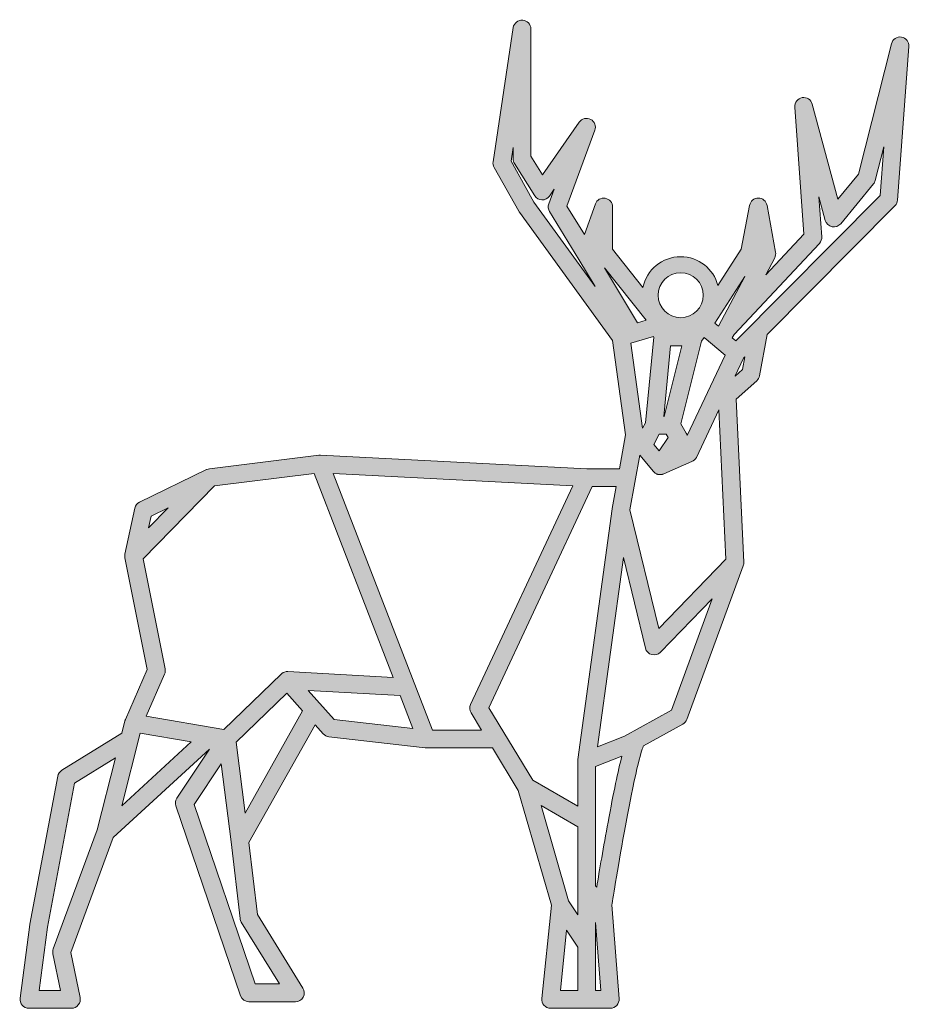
# Model space of a CAD drawing. Extents: x 5 to 4381, y -984 to -15.
# Drawn here: x 1525.6 to 1761.4, y -448.9 to -186.8 of the extents above; entities that cross this region are included whole.
import ezdxf

# ---------------------------------------------------------------- set-up
doc = ezdxf.new("R2010")
doc.units = 0
doc.header["$MEASUREMENT"] = 0
doc.layers.add('Layer 1', color=7, linetype='Continuous')

msp = doc.modelspace()

# ---------------------------------------------------------------- hatches: boundary and pattern name
at = {"layer": 'Layer 1', "true_color": 0xd0d1d3}
h = msp.add_hatch(color=254, dxfattribs=at)
h.dxf.hatch_style = 2
edge = h.paths.add_edge_path()
edge.add_spline(control_points=[(1527.98, -448.86), (1527.98, -448.86), (1539.25, -448.86), (1539.25, -448.86), (1539.96, -448.86), (1540.62, -448.54), (1541.07, -447.99), (1541.52, -447.45), (1541.7, -446.73), (1541.55, -446.03), (1541.55, -446.03), (1539.09, -434.12), (1539.09, -434.12), (1539.09, -434.12), (1550.36, -403.63), (1550.36, -403.63), (1550.36, -403.63), (1575.83, -380.17), (1575.83, -380.17), (1575.83, -380.17), (1567.21, -393.18), (1567.21, -393.18), (1566.81, -393.78), (1566.71, -394.55), (1566.94, -395.24), (1566.94, -395.24), (1584.08, -445.53), (1584.08, -445.53), (1584.4, -446.48), (1585.29, -447.12), (1586.3, -447.12), (1586.3, -447.12), (1598.65, -447.12), (1598.65, -447.12), (1599.5, -447.12), (1600.29, -446.66), (1600.7, -445.92), (1601.12, -445.17), (1601.1, -444.26), (1600.65, -443.53), (1600.65, -443.53), (1588.57, -424.04), (1588.57, -424.04), (1588.57, -424.04), (1586.33, -404.94), (1586.33, -404.94), (1586.33, -404.94), (1603.87, -373.72), (1603.87, -373.72), (1603.87, -373.72), (1606.01, -376.1), (1606.01, -376.1), (1606.39, -376.53), (1606.92, -376.8), (1607.49, -376.87), (1607.49, -376.87), (1633.07, -379.8), (1633.07, -379.8), (1633.12, -379.8), (1633.18, -379.81), (1633.23, -379.81), (1633.27, -379.81), (1633.3, -379.81), (1633.34, -379.81), (1633.34, -379.81), (1650.85, -379.81), (1650.85, -379.81), (1650.85, -379.81), (1657.73, -391.1), (1657.73, -391.1), (1657.73, -391.1), (1666.51, -421.57), (1666.51, -421.57), (1666.51, -421.57), (1663.95, -446.27), (1663.95, -446.27), (1663.88, -446.92), (1664.1, -447.59), (1664.54, -448.08), (1664.99, -448.58), (1665.63, -448.86), (1666.29, -448.86), (1666.29, -448.86), (1682.12, -448.86), (1682.12, -448.86), (1682.77, -448.86), (1683.4, -448.58), (1683.84, -448.11), (1684.29, -447.62), (1684.51, -446.98), (1684.46, -446.33), (1684.46, -446.33), (1682.53, -421.45), (1682.53, -421.45), (1682.79, -419.85), (1684.32, -410.25), (1686.12, -400.49), (1689.12, -384.19), (1690.51, -380.23), (1690.94, -379.3), (1690.94, -379.3), (1701.35, -373.56), (1701.35, -373.56), (1701.85, -373.28), (1702.23, -372.84), (1702.43, -372.31), (1702.43, -372.31), (1717.38, -331.55), (1717.38, -331.55), (1717.5, -331.24), (1717.54, -330.93), (1717.53, -330.62), (1717.53, -330.62), (1715.5, -287.36), (1715.5, -287.36), (1715.5, -287.36), (1720.94, -282.49), (1720.94, -282.49), (1721.32, -282.15), (1721.59, -281.68), (1721.68, -281.16), (1721.68, -281.16), (1723.69, -270.22), (1723.69, -270.22), (1723.69, -270.22), (1757.61, -236.08), (1757.61, -236.08), (1758, -235.68), (1758.24, -235.15), (1758.28, -234.59), (1758.28, -234.59), (1761.28, -193.89), (1761.28, -193.89), (1761.38, -192.66), (1760.53, -191.59), (1759.31, -191.39), (1758.1, -191.2), (1756.96, -191.95), (1756.66, -193.14), (1756.66, -193.14), (1747.93, -227.74), (1747.93, -227.74), (1747.93, -227.74), (1742.48, -234.36), (1742.48, -234.36), (1742.48, -234.36), (1735.66, -209.16), (1735.66, -209.16), (1735.34, -207.98), (1734.2, -207.25), (1732.99, -207.45), (1731.8, -207.66), (1730.96, -208.72), (1731.04, -209.93), (1731.04, -209.93), (1733.42, -243.62), (1733.42, -243.62), (1733.42, -243.62), (1723.33, -254.39), (1723.33, -254.39), (1723.33, -254.39), (1725.71, -249.89), (1725.71, -249.89), (1725.96, -249.43), (1726.04, -248.89), (1725.95, -248.37), (1725.95, -248.37), (1723.67, -236.01), (1723.67, -236.01), (1723.46, -234.89), (1722.49, -234.08), (1721.36, -234.08), (1720.23, -234.08), (1719.25, -234.89), (1719.05, -236), (1719.05, -236), (1716.86, -247.58), (1716.86, -247.58), (1716.86, -247.58), (1710.65, -257.22), (1710.65, -257.22), (1709.49, -252.85), (1705.51, -249.61), (1700.78, -249.61), (1695.86, -249.61), (1691.75, -253.11), (1690.79, -257.75), (1690.79, -257.75), (1682.73, -247.65), (1682.73, -247.65), (1682.73, -247.65), (1682.73, -236.43), (1682.73, -236.43), (1682.73, -235.29), (1681.91, -234.32), (1680.79, -234.12), (1679.66, -233.92), (1678.56, -234.56), (1678.17, -235.64), (1678.17, -235.64), (1675.27, -243.72), (1675.27, -243.72), (1675.27, -243.72), (1670.63, -236.18), (1670.63, -236.18), (1670.63, -236.18), (1678.04, -216.11), (1678.04, -216.11), (1678.44, -215), (1677.96, -213.76), (1676.92, -213.21), (1675.87, -212.67), (1674.57, -212.99), (1673.9, -213.95), (1673.9, -213.95), (1664.17, -227.94), (1664.17, -227.94), (1664.17, -227.94), (1661.07, -222.97), (1661.07, -222.97), (1661.07, -222.97), (1661.07, -189.24), (1661.07, -189.24), (1661.07, -188.02), (1660.11, -186.99), (1658.89, -186.9), (1657.68, -186.8), (1656.58, -187.67), (1656.39, -188.89), (1656.39, -188.89), (1651.04, -224.42), (1651.04, -224.42), (1650.97, -224.94), (1651.07, -225.48), (1651.32, -225.93), (1651.32, -225.93), (1657.85, -237.58), (1657.85, -237.58), (1657.89, -237.65), (1657.96, -237.77), (1658.01, -237.83), (1658.01, -237.83), (1682.69, -271.81), (1682.69, -271.81), (1682.69, -271.81), (1686.13, -296.87), (1686.13, -296.87), (1686.13, -296.87), (1684.52, -305.81), (1684.52, -305.81), (1684.52, -305.81), (1675.89, -305.81), (1675.89, -305.81), (1675.89, -305.81), (1605.28, -302.22), (1605.28, -302.22), (1605.23, -302.22), (1605.17, -302.22), (1605.1, -302.22), (1605.03, -302.22), (1604.95, -302.22), (1604.87, -302.23), (1604.87, -302.23), (1575.82, -305.83), (1575.82, -305.83), (1575.58, -305.86), (1575.35, -305.92), (1575.13, -306.02), (1575.11, -306.03), (1575.09, -306.04), (1575.08, -306.05), (1575.08, -306.05), (1557.3, -314.68), (1557.3, -314.68), (1556.65, -315), (1556.18, -315.59), (1556.03, -316.3), (1556.03, -316.3), (1553.43, -328.47), (1553.43, -328.47), (1553.41, -328.54), (1553.4, -328.61), (1553.4, -328.68), (1553.36, -328.93), (1553.37, -329.17), (1553.42, -329.41), (1553.42, -329.41), (1559.35, -359.09), (1559.35, -359.09), (1559.35, -359.09), (1553.57, -372.29), (1553.57, -372.29), (1553.55, -372.33), (1553.53, -372.39), (1553.51, -372.45), (1553.49, -372.52), (1553.47, -372.58), (1553.45, -372.65), (1553.45, -372.65), (1552.61, -375.96), (1552.61, -375.96), (1552.61, -375.96), (1536.72, -385.76), (1536.72, -385.76), (1536.16, -386.1), (1535.76, -386.67), (1535.64, -387.32), (1535.64, -387.32), (1528.27, -426.56), (1528.27, -426.56), (1528.26, -426.59), (1528.26, -426.63), (1528.25, -426.66), (1528.25, -426.66), (1525.65, -446.2), (1525.65, -446.2), (1525.56, -446.88), (1525.76, -447.55), (1526.21, -448.06), (1526.65, -448.57), (1527.3, -448.86), (1527.98, -448.86)], knot_values=[0, 0, 0, 0, 1, 1, 1, 2, 2, 2, 3, 3, 3, 4, 4, 4, 5, 5, 5, 6, 6, 6, 7, 7, 7, 8, 8, 8, 9, 9, 9, 10, 10, 10, 11, 11, 11, 12, 12, 12, 13, 13, 13, 14, 14, 14, 15, 15, 15, 16, 16, 16, 17, 17, 17, 18, 18, 18, 19, 19, 19, 20, 20, 20, 21, 21, 21, 22, 22, 22, 23, 23, 23, 24, 24, 24, 25, 25, 25, 26, 26, 26, 27, 27, 27, 28, 28, 28, 29, 29, 29, 30, 30, 30, 31, 31, 31, 32, 32, 32, 33, 33, 33, 34, 34, 34, 35, 35, 35, 36, 36, 36, 37, 37, 37, 38, 38, 38, 39, 39, 39, 40, 40, 40, 41, 41, 41, 42, 42, 42, 43, 43, 43, 44, 44, 44, 45, 45, 45, 46, 46, 46, 47, 47, 47, 48, 48, 48, 49, 49, 49, 50, 50, 50, 51, 51, 51, 52, 52, 52, 53, 53, 53, 54, 54, 54, 55, 55, 55, 56, 56, 56, 57, 57, 57, 58, 58, 58, 59, 59, 59, 60, 60, 60, 61, 61, 61, 62, 62, 62, 63, 63, 63, 64, 64, 64, 65, 65, 65, 66, 66, 66, 67, 67, 67, 68, 68, 68, 69, 69, 69, 70, 70, 70, 71, 71, 71, 72, 72, 72, 73, 73, 73, 74, 74, 74, 75, 75, 75, 76, 76, 76, 77, 77, 77, 78, 78, 78, 79, 79, 79, 80, 80, 80, 81, 81, 81, 82, 82, 82, 83, 83, 83, 84, 84, 84, 85, 85, 85, 86, 86, 86, 87, 87, 87, 88, 88, 88, 89, 89, 89, 90, 90, 90, 91, 91, 91, 92, 92, 92, 93, 93, 93, 94, 94, 94, 95, 95, 95, 96, 96, 96, 97, 97, 97, 98, 98, 98, 99, 99, 99, 100, 100, 100, 101, 101, 101, 102, 102, 102, 103, 103, 103, 104, 104, 104, 105, 105, 105, 106, 106, 106, 107, 107, 107, 107], degree=3, periodic=1)
edge = h.paths.add_edge_path()
edge.add_spline(control_points=[(1661.88, -235.17), (1661.88, -235.17), (1655.81, -224.33), (1655.81, -224.33), (1655.81, -224.33), (1656.36, -220.66), (1656.36, -220.66), (1656.36, -220.66), (1656.36, -223.65), (1656.36, -223.65), (1656.36, -224.09), (1656.49, -224.51), (1656.72, -224.89), (1656.72, -224.89), (1662.07, -233.45), (1662.07, -233.45), (1662.49, -234.13), (1663.21, -234.54), (1664.01, -234.56), (1664.78, -234.58), (1665.54, -234.2), (1665.99, -233.55), (1665.99, -233.55), (1667.25, -231.74), (1667.25, -231.74), (1667.25, -231.74), (1665.82, -235.62), (1665.82, -235.62), (1665.57, -236.3), (1665.64, -237.05), (1666.02, -237.67), (1666.02, -237.67), (1673.82, -250.34), (1673.82, -250.34), (1673.82, -250.34), (1678.14, -257.55), (1678.14, -257.55), (1678.14, -257.55), (1661.88, -235.17), (1661.88, -235.17)], knot_values=[0, 0, 0, 0, 1, 1, 1, 2, 2, 2, 3, 3, 3, 4, 4, 4, 5, 5, 5, 6, 6, 6, 7, 7, 7, 8, 8, 8, 9, 9, 9, 10, 10, 10, 11, 11, 11, 12, 12, 12, 13, 13, 13, 13], degree=3, periodic=1)
edge = h.paths.add_edge_path()
edge.add_spline(control_points=[(1594.43, -442.42), (1594.43, -442.42), (1587.98, -442.42), (1587.98, -442.42), (1587.98, -442.42), (1571.76, -394.81), (1571.76, -394.81), (1571.76, -394.81), (1578.92, -384.02), (1578.92, -384.02), (1578.92, -384.02), (1581.58, -404.75), (1581.58, -404.75), (1581.58, -404.75), (1583.97, -425.1), (1583.97, -425.1), (1584, -425.43), (1584.12, -425.77), (1584.3, -426.06), (1584.3, -426.06), (1594.43, -442.42), (1594.43, -442.42)], knot_values=[0, 0, 0, 0, 1, 1, 1, 2, 2, 2, 3, 3, 3, 4, 4, 4, 5, 5, 5, 6, 6, 6, 7, 7, 7, 7], degree=3, periodic=1)
h.paths.add_polyline_path([(1585.34, -397.11), (1582.93, -378.33), (1596.36, -365.34), (1600.56, -370.03)])
h.paths.add_polyline_path([(1608.91, -372.3), (1602.03, -364.62), (1626.38, -365.99), (1629.74, -374.69)])
h.paths.add_polyline_path([(1673.48, -444.16), (1668.9, -444.16), (1670.55, -428.2), (1673.48, -432.68)])
h.paths.add_polyline_path([(1673.48, -424.08), (1671.05, -420.37), (1663.78, -395.12), (1673.48, -400.76)])
h.paths.add_polyline_path([(1678.18, -444.16), (1678.18, -426.17), (1679.58, -444.16)])
edge = h.paths.add_edge_path()
edge.add_spline(control_points=[(1681.52, -399.51), (1680.32, -406.04), (1679.23, -412.5), (1678.53, -416.73), (1678.53, -416.73), (1678.18, -416.41), (1678.18, -416.41), (1678.18, -416.41), (1678.18, -384.81), (1678.18, -384.81), (1678.18, -384.81), (1685.17, -382.06), (1685.17, -382.06), (1684.17, -385.9), (1682.97, -391.67), (1681.52, -399.51)], knot_values=[0, 0, 0, 0, 1, 1, 1, 2, 2, 2, 3, 3, 3, 4, 4, 4, 5, 5, 5, 5], degree=3, periodic=1)
h.paths.add_polyline_path([(1696.43, -291.97), (1696.31, -291.97), (1698.12, -273.26), (1701.11, -273.26)])
h.paths.add_polyline_path([(1697.45, -297.52), (1695.1, -301.11), (1693.66, -299.39), (1695.12, -296.67), (1696.94, -296.67)])
edge = h.paths.add_edge_path()
edge.add_spline(control_points=[(1706.28, -271.97), (1706.28, -271.97), (1707.04, -271.01), (1707.04, -271.01), (1707.04, -271.01), (1712.61, -275.75), (1712.61, -275.75), (1712.61, -275.75), (1702.5, -297), (1702.5, -297), (1702.44, -296.78), (1702.36, -296.56), (1702.23, -296.36), (1702.23, -296.36), (1700.78, -293.94), (1700.78, -293.94), (1700.78, -293.94), (1706.28, -271.97), (1706.28, -271.97)], knot_values=[0, 0, 0, 0, 1, 1, 1, 2, 2, 2, 3, 3, 3, 4, 4, 4, 5, 5, 5, 6, 6, 6, 6], degree=3, periodic=1)
h.paths.add_polyline_path([(1693.61, -270.73), (1693.63, -270.91), (1691.42, -293.62), (1690.63, -295.09), (1687.54, -272.57)])
edge = h.paths.add_edge_path()
edge.add_spline(control_points=[(1689.94, -302.27), (1689.94, -302.27), (1693.54, -306.56), (1693.54, -306.56), (1693.66, -306.7), (1693.78, -306.81), (1693.91, -306.91), (1693.98, -306.97), (1694.08, -307.04), (1694.16, -307.08), (1694.18, -307.1), (1694.27, -307.15), (1694.37, -307.19), (1694.44, -307.22), (1694.54, -307.26), (1694.61, -307.28), (1694.65, -307.3), (1694.75, -307.33), (1694.85, -307.35), (1694.92, -307.36), (1695.02, -307.38), (1695.11, -307.39), (1695.21, -307.4), (1695.35, -307.4), (1695.46, -307.4), (1695.53, -307.39), (1695.61, -307.39), (1695.68, -307.37), (1695.77, -307.36), (1695.85, -307.34), (1695.94, -307.32), (1695.97, -307.31), (1696.01, -307.3), (1696.05, -307.29), (1696.13, -307.26), (1696.22, -307.23), (1696.3, -307.2), (1696.3, -307.2), (1703.76, -303.95), (1703.76, -303.95), (1704.28, -303.73), (1704.7, -303.32), (1704.94, -302.81), (1704.94, -302.81), (1710.93, -290.23), (1710.93, -290.23), (1710.93, -290.23), (1712.78, -329.83), (1712.78, -329.83), (1712.78, -329.83), (1694.99, -348.16), (1694.99, -348.16), (1694.99, -348.16), (1687.34, -316.72), (1687.34, -316.72), (1687.34, -316.72), (1689.94, -302.27), (1689.94, -302.27)], knot_values=[0, 0, 0, 0, 1, 1, 1, 2, 2, 2, 3, 3, 3, 4, 4, 4, 5, 5, 5, 6, 6, 6, 7, 7, 7, 8, 8, 8, 9, 9, 9, 10, 10, 10, 11, 11, 11, 12, 12, 12, 13, 13, 13, 14, 14, 14, 15, 15, 15, 16, 16, 16, 17, 17, 17, 18, 18, 18, 19, 19, 19, 19], degree=3, periodic=1)
h.paths.add_polyline_path([(1717.2, -279.53), (1715.21, -281.3), (1715.21, -281.22), (1717.45, -276.5), (1717.83, -276.13)])
edge = h.paths.add_edge_path()
edge.add_spline(control_points=[(1737.55, -246.08), (1737.99, -245.61), (1738.22, -244.96), (1738.18, -244.31), (1738.18, -244.31), (1738.18, -244.31), (1738.18, -244.31), (1738.18, -244.31), (1737.43, -233.72), (1737.43, -233.72), (1737.43, -233.72), (1739.13, -239.98), (1739.13, -239.98), (1739.36, -240.83), (1740.04, -241.48), (1740.9, -241.66), (1741.77, -241.84), (1742.65, -241.54), (1743.21, -240.86), (1743.21, -240.86), (1751.89, -230.33), (1751.89, -230.33), (1752.11, -230.06), (1752.27, -229.74), (1752.36, -229.4), (1752.36, -229.4), (1754.61, -220.48), (1754.61, -220.48), (1754.61, -220.48), (1753.66, -233.38), (1753.66, -233.38), (1753.66, -233.38), (1715.37, -271.93), (1715.37, -271.93), (1715.37, -271.93), (1714.46, -271.15), (1714.46, -271.15), (1714.46, -271.15), (1714.94, -270.23), (1714.94, -270.23), (1714.94, -270.23), (1737.55, -246.08), (1737.55, -246.08)], knot_values=[0, 0, 0, 0, 1, 1, 1, 2, 2, 2, 3, 3, 3, 4, 4, 4, 5, 5, 5, 6, 6, 6, 7, 7, 7, 8, 8, 8, 9, 9, 9, 10, 10, 10, 11, 11, 11, 12, 12, 12, 13, 13, 13, 14, 14, 14, 14], degree=3, periodic=1)
h.paths.add_polyline_path([(1717.77, -254.85), (1710.79, -268.03), (1709.81, -267.2)])
edge = h.paths.add_edge_path()
edge.add_spline(control_points=[(1700.78, -253.86), (1704.07, -253.86), (1706.75, -256.53), (1706.75, -259.82), (1706.75, -263.11), (1704.07, -265.79), (1700.78, -265.79), (1697.49, -265.79), (1694.82, -263.11), (1694.82, -259.82), (1694.82, -256.53), (1697.49, -253.86), (1700.78, -253.86)], knot_values=[0, 0, 0, 0, 1, 1, 1, 2, 2, 2, 3, 3, 3, 4, 4, 4, 4], degree=3, periodic=1)
h.paths.add_polyline_path([(1680.62, -252.54), (1691.67, -266.41), (1689.35, -267.11)])
edge = h.paths.add_edge_path()
edge.add_spline(control_points=[(1685.58, -329.39), (1685.58, -329.39), (1691.43, -353.41), (1691.43, -353.41), (1691.64, -354.24), (1692.27, -354.9), (1693.1, -355.12), (1693.95, -355.35), (1694.82, -355.09), (1695.4, -354.49), (1695.4, -354.49), (1709.16, -340.32), (1709.16, -340.32), (1709.16, -340.32), (1698.31, -369.86), (1698.31, -369.86), (1698.31, -369.86), (1685.86, -376.74), (1685.86, -376.74), (1685.86, -376.74), (1678.7, -379.55), (1678.7, -379.55), (1678.7, -379.55), (1685.58, -329.39), (1685.58, -329.39)], knot_values=[0, 0, 0, 0, 1, 1, 1, 2, 2, 2, 3, 3, 3, 4, 4, 4, 5, 5, 5, 6, 6, 6, 7, 7, 7, 8, 8, 8, 8], degree=3, periodic=1)
edge = h.paths.add_edge_path()
edge.add_spline(control_points=[(1677.33, -310.51), (1677.33, -310.51), (1683.68, -310.51), (1683.68, -310.51), (1683.68, -310.51), (1682.62, -316.38), (1682.62, -316.38), (1682.62, -316.39), (1682.62, -316.4), (1682.62, -316.41), (1682.61, -316.43), (1682.61, -316.45), (1682.61, -316.48), (1682.61, -316.48), (1673.5, -382.88), (1673.5, -382.88), (1673.49, -382.93), (1673.49, -382.97), (1673.49, -383.02), (1673.48, -383.08), (1673.48, -383.14), (1673.48, -383.2), (1673.48, -383.2), (1673.48, -395.32), (1673.48, -395.32), (1673.48, -395.32), (1661.6, -388.41), (1661.6, -388.41), (1661.6, -388.41), (1649.88, -369.18), (1649.88, -369.18), (1649.88, -369.18), (1677.33, -310.51), (1677.33, -310.51)], knot_values=[0, 0, 0, 0, 1, 1, 1, 2, 2, 2, 3, 3, 3, 4, 4, 4, 5, 5, 5, 6, 6, 6, 7, 7, 7, 8, 8, 8, 9, 9, 9, 10, 10, 10, 11, 11, 11, 11], degree=3, periodic=1)
edge = h.paths.add_edge_path()
edge.add_spline(control_points=[(1672.22, -310.33), (1672.22, -310.33), (1645.08, -368.33), (1645.08, -368.33), (1644.75, -369.05), (1644.79, -369.88), (1645.21, -370.55), (1645.21, -370.55), (1647.98, -375.11), (1647.98, -375.11), (1647.98, -375.11), (1634.95, -375.11), (1634.95, -375.11), (1634.95, -375.11), (1608.66, -307.1), (1608.66, -307.1), (1608.66, -307.1), (1672.22, -310.33), (1672.22, -310.33)], knot_values=[0, 0, 0, 0, 1, 1, 1, 2, 2, 2, 3, 3, 3, 4, 4, 4, 5, 5, 5, 6, 6, 6, 6], degree=3, periodic=1)
h.paths.add_polyline_path([(1560.39, -318.41), (1564.94, -316.2), (1559.72, -321.53)])
edge = h.paths.add_edge_path()
edge.add_spline(control_points=[(1563.95, -360.3), (1564.14, -359.86), (1564.2, -359.37), (1564.1, -358.89), (1564.1, -358.89), (1558.27, -329.72), (1558.27, -329.72), (1558.27, -329.72), (1577.21, -310.39), (1577.21, -310.39), (1577.21, -310.39), (1603.63, -307.12), (1603.63, -307.12), (1603.63, -307.12), (1624.52, -361.18), (1624.52, -361.18), (1624.52, -361.18), (1596.62, -359.61), (1596.62, -359.61), (1596.05, -359.58), (1595.49, -359.76), (1595.04, -360.11), (1594.97, -360.16), (1594.91, -360.21), (1594.85, -360.27), (1594.85, -360.27), (1579.67, -374.95), (1579.67, -374.95), (1579.67, -374.95), (1559.08, -371.42), (1559.08, -371.42), (1559.08, -371.42), (1563.95, -360.3), (1563.95, -360.3)], knot_values=[0, 0, 0, 0, 1, 1, 1, 2, 2, 2, 3, 3, 3, 4, 4, 4, 5, 5, 5, 6, 6, 6, 7, 7, 7, 8, 8, 8, 9, 9, 9, 10, 10, 10, 11, 11, 11, 11], degree=3, periodic=1)
h.paths.add_polyline_path([(1557.47, -375.92), (1571, -378.23), (1552.58, -395.19)])
edge = h.paths.add_edge_path()
edge.add_spline(control_points=[(1532.9, -427.36), (1532.9, -427.36), (1540.07, -389.21), (1540.07, -389.21), (1540.07, -389.21), (1550.95, -382.51), (1550.95, -382.51), (1550.95, -382.51), (1546.11, -401.58), (1546.11, -401.58), (1546.11, -401.58), (1534.44, -433.12), (1534.44, -433.12), (1534.29, -433.52), (1534.26, -433.97), (1534.35, -434.41), (1534.35, -434.41), (1536.36, -444.16), (1536.36, -444.16), (1536.36, -444.16), (1530.66, -444.16), (1530.66, -444.16), (1530.66, -444.16), (1532.9, -427.36), (1532.9, -427.36)], knot_values=[0, 0, 0, 0, 1, 1, 1, 2, 2, 2, 3, 3, 3, 4, 4, 4, 5, 5, 5, 6, 6, 6, 7, 7, 7, 8, 8, 8, 8], degree=3, periodic=1)

# ---------------------------------------------------------------- linework, layer by layer
at = {"layer": 'Layer 1', "lineweight": 0}
for points in [[(1680.62, -252.54), (1691.67, -266.41), (1689.35, -267.11), (1680.62, -252.54)], [(1717.77, -254.85), (1710.79, -268.03), (1709.81, -267.2), (1717.77, -254.85)], [(1693.61, -270.73), (1693.63, -270.91), (1691.42, -293.62), (1690.63, -295.09), (1687.54, -272.57), (1693.61, -270.73)], [(1696.43, -291.97), (1696.31, -291.97), (1698.12, -273.26), (1701.11, -273.26), (1696.43, -291.97)], [(1717.2, -279.53), (1715.21, -281.3), (1715.21, -281.22), (1717.45, -276.5), (1717.83, -276.13), (1717.2, -279.53)], [(1697.45, -297.52), (1695.1, -301.11), (1693.66, -299.39), (1695.12, -296.67), (1696.94, -296.67), (1697.45, -297.52)], [(1560.39, -318.41), (1564.94, -316.2), (1559.72, -321.53), (1560.39, -318.41)], [(1585.34, -397.11), (1582.93, -378.33), (1596.36, -365.34), (1600.56, -370.03), (1585.34, -397.11)], [(1608.91, -372.3), (1602.03, -364.62), (1626.38, -365.99), (1629.74, -374.69), (1608.91, -372.3)], [(1557.47, -375.92), (1571, -378.23), (1552.58, -395.19), (1557.47, -375.92)], [(1673.48, -424.08), (1671.05, -420.37), (1663.78, -395.12), (1673.48, -400.76), (1673.48, -424.08)], [(1678.18, -444.16), (1678.18, -426.17), (1679.58, -444.16), (1678.18, -444.16)], [(1673.48, -444.16), (1668.9, -444.16), (1670.55, -428.2), (1673.48, -432.68), (1673.48, -444.16)]]:
    msp.add_lwpolyline(points, dxfattribs=at)
for points, knots in [([(1527.98, -448.86), (1527.98, -448.86), (1539.25, -448.86), (1539.25, -448.86), (1539.96, -448.86), (1540.62, -448.54), (1541.07, -447.99), (1541.52, -447.45), (1541.7, -446.73), (1541.55, -446.03), (1541.55, -446.03), (1539.09, -434.12), (1539.09, -434.12), (1539.09, -434.12), (1550.36, -403.63), (1550.36, -403.63), (1550.36, -403.63), (1575.83, -380.17), (1575.83, -380.17), (1575.83, -380.17), (1567.21, -393.18), (1567.21, -393.18), (1566.81, -393.78), (1566.71, -394.55), (1566.94, -395.24), (1566.94, -395.24), (1584.08, -445.53), (1584.08, -445.53), (1584.4, -446.48), (1585.29, -447.12), (1586.3, -447.12), (1586.3, -447.12), (1598.65, -447.12), (1598.65, -447.12), (1599.5, -447.12), (1600.29, -446.66), (1600.7, -445.92), (1601.12, -445.17), (1601.1, -444.26), (1600.65, -443.53), (1600.65, -443.53), (1588.57, -424.04), (1588.57, -424.04), (1588.57, -424.04), (1586.33, -404.94), (1586.33, -404.94), (1586.33, -404.94), (1603.87, -373.72), (1603.87, -373.72), (1603.87, -373.72), (1606.01, -376.1), (1606.01, -376.1), (1606.39, -376.53), (1606.92, -376.8), (1607.49, -376.87), (1607.49, -376.87), (1633.07, -379.8), (1633.07, -379.8), (1633.12, -379.8), (1633.18, -379.81), (1633.23, -379.81), (1633.27, -379.81), (1633.3, -379.81), (1633.34, -379.81), (1633.34, -379.81), (1650.85, -379.81), (1650.85, -379.81), (1650.85, -379.81), (1657.73, -391.1), (1657.73, -391.1), (1657.73, -391.1), (1666.51, -421.57), (1666.51, -421.57), (1666.51, -421.57), (1663.95, -446.27), (1663.95, -446.27), (1663.88, -446.92), (1664.1, -447.59), (1664.54, -448.08), (1664.99, -448.58), (1665.63, -448.86), (1666.29, -448.86), (1666.29, -448.86), (1682.12, -448.86), (1682.12, -448.86), (1682.77, -448.86), (1683.4, -448.58), (1683.84, -448.11), (1684.29, -447.62), (1684.51, -446.98), (1684.46, -446.33), (1684.46, -446.33), (1682.53, -421.45), (1682.53, -421.45), (1682.79, -419.85), (1684.32, -410.25), (1686.12, -400.49), (1689.12, -384.19), (1690.51, -380.23), (1690.94, -379.3), (1690.94, -379.3), (1701.35, -373.56), (1701.35, -373.56), (1701.85, -373.28), (1702.23, -372.84), (1702.43, -372.31), (1702.43, -372.31), (1717.38, -331.55), (1717.38, -331.55), (1717.5, -331.24), (1717.54, -330.93), (1717.53, -330.62), (1717.53, -330.62), (1715.5, -287.36), (1715.5, -287.36), (1715.5, -287.36), (1720.94, -282.49), (1720.94, -282.49), (1721.32, -282.15), (1721.59, -281.68), (1721.68, -281.16), (1721.68, -281.16), (1723.69, -270.22), (1723.69, -270.22), (1723.69, -270.22), (1757.61, -236.08), (1757.61, -236.08), (1758, -235.68), (1758.24, -235.15), (1758.28, -234.59), (1758.28, -234.59), (1761.28, -193.89), (1761.28, -193.89), (1761.38, -192.66), (1760.53, -191.59), (1759.31, -191.39), (1758.1, -191.2), (1756.96, -191.95), (1756.66, -193.14), (1756.66, -193.14), (1747.93, -227.74), (1747.93, -227.74), (1747.93, -227.74), (1742.48, -234.36), (1742.48, -234.36), (1742.48, -234.36), (1735.66, -209.16), (1735.66, -209.16), (1735.34, -207.98), (1734.2, -207.25), (1732.99, -207.45), (1731.8, -207.66), (1730.96, -208.72), (1731.04, -209.93), (1731.04, -209.93), (1733.42, -243.62), (1733.42, -243.62), (1733.42, -243.62), (1723.33, -254.39), (1723.33, -254.39), (1723.33, -254.39), (1725.71, -249.89), (1725.71, -249.89), (1725.96, -249.43), (1726.04, -248.89), (1725.95, -248.37), (1725.95, -248.37), (1723.67, -236.01), (1723.67, -236.01), (1723.46, -234.89), (1722.49, -234.08), (1721.36, -234.08), (1720.23, -234.08), (1719.25, -234.89), (1719.05, -236), (1719.05, -236), (1716.86, -247.58), (1716.86, -247.58), (1716.86, -247.58), (1710.65, -257.22), (1710.65, -257.22), (1709.49, -252.85), (1705.51, -249.61), (1700.78, -249.61), (1695.86, -249.61), (1691.75, -253.11), (1690.79, -257.75), (1690.79, -257.75), (1682.73, -247.65), (1682.73, -247.65), (1682.73, -247.65), (1682.73, -236.43), (1682.73, -236.43), (1682.73, -235.29), (1681.91, -234.32), (1680.79, -234.12), (1679.66, -233.92), (1678.56, -234.56), (1678.17, -235.64), (1678.17, -235.64), (1675.27, -243.72), (1675.27, -243.72), (1675.27, -243.72), (1670.63, -236.18), (1670.63, -236.18), (1670.63, -236.18), (1678.04, -216.11), (1678.04, -216.11), (1678.44, -215), (1677.96, -213.76), (1676.92, -213.21), (1675.87, -212.67), (1674.57, -212.99), (1673.9, -213.95), (1673.9, -213.95), (1664.17, -227.94), (1664.17, -227.94), (1664.17, -227.94), (1661.07, -222.97), (1661.07, -222.97), (1661.07, -222.97), (1661.07, -189.24), (1661.07, -189.24), (1661.07, -188.02), (1660.11, -186.99), (1658.89, -186.9), (1657.68, -186.8), (1656.58, -187.67), (1656.39, -188.89), (1656.39, -188.89), (1651.04, -224.42), (1651.04, -224.42), (1650.97, -224.94), (1651.07, -225.48), (1651.32, -225.93), (1651.32, -225.93), (1657.85, -237.58), (1657.85, -237.58), (1657.89, -237.65), (1657.96, -237.77), (1658.01, -237.83), (1658.01, -237.83), (1682.69, -271.81), (1682.69, -271.81), (1682.69, -271.81), (1686.13, -296.87), (1686.13, -296.87), (1686.13, -296.87), (1684.52, -305.81), (1684.52, -305.81), (1684.52, -305.81), (1675.89, -305.81), (1675.89, -305.81), (1675.89, -305.81), (1605.28, -302.22), (1605.28, -302.22), (1605.23, -302.22), (1605.17, -302.22), (1605.1, -302.22), (1605.03, -302.22), (1604.95, -302.22), (1604.87, -302.23), (1604.87, -302.23), (1575.82, -305.83), (1575.82, -305.83), (1575.58, -305.86), (1575.35, -305.92), (1575.13, -306.02), (1575.11, -306.03), (1575.09, -306.04), (1575.08, -306.05), (1575.08, -306.05), (1557.3, -314.68), (1557.3, -314.68), (1556.65, -315), (1556.18, -315.59), (1556.03, -316.3), (1556.03, -316.3), (1553.43, -328.47), (1553.43, -328.47), (1553.41, -328.54), (1553.4, -328.61), (1553.4, -328.68), (1553.36, -328.93), (1553.37, -329.17), (1553.42, -329.41), (1553.42, -329.41), (1559.35, -359.09), (1559.35, -359.09), (1559.35, -359.09), (1553.57, -372.29), (1553.57, -372.29), (1553.55, -372.33), (1553.53, -372.39), (1553.51, -372.45), (1553.49, -372.52), (1553.47, -372.58), (1553.45, -372.65), (1553.45, -372.65), (1552.61, -375.96), (1552.61, -375.96), (1552.61, -375.96), (1536.72, -385.76), (1536.72, -385.76), (1536.16, -386.1), (1535.76, -386.67), (1535.64, -387.32), (1535.64, -387.32), (1528.27, -426.56), (1528.27, -426.56), (1528.26, -426.59), (1528.26, -426.63), (1528.25, -426.66), (1528.25, -426.66), (1525.65, -446.2), (1525.65, -446.2), (1525.56, -446.88), (1525.76, -447.55), (1526.21, -448.06), (1526.65, -448.57), (1527.3, -448.86), (1527.98, -448.86)], [0, 0, 0, 0, 1, 1, 1, 2, 2, 2, 3, 3, 3, 4, 4, 4, 5, 5, 5, 6, 6, 6, 7, 7, 7, 8, 8, 8, 9, 9, 9, 10, 10, 10, 11, 11, 11, 12, 12, 12, 13, 13, 13, 14, 14, 14, 15, 15, 15, 16, 16, 16, 17, 17, 17, 18, 18, 18, 19, 19, 19, 20, 20, 20, 21, 21, 21, 22, 22, 22, 23, 23, 23, 24, 24, 24, 25, 25, 25, 26, 26, 26, 27, 27, 27, 28, 28, 28, 29, 29, 29, 30, 30, 30, 31, 31, 31, 32, 32, 32, 33, 33, 33, 34, 34, 34, 35, 35, 35, 36, 36, 36, 37, 37, 37, 38, 38, 38, 39, 39, 39, 40, 40, 40, 41, 41, 41, 42, 42, 42, 43, 43, 43, 44, 44, 44, 45, 45, 45, 46, 46, 46, 47, 47, 47, 48, 48, 48, 49, 49, 49, 50, 50, 50, 51, 51, 51, 52, 52, 52, 53, 53, 53, 54, 54, 54, 55, 55, 55, 56, 56, 56, 57, 57, 57, 58, 58, 58, 59, 59, 59, 60, 60, 60, 61, 61, 61, 62, 62, 62, 63, 63, 63, 64, 64, 64, 65, 65, 65, 66, 66, 66, 67, 67, 67, 68, 68, 68, 69, 69, 69, 70, 70, 70, 71, 71, 71, 72, 72, 72, 73, 73, 73, 74, 74, 74, 75, 75, 75, 76, 76, 76, 77, 77, 77, 78, 78, 78, 79, 79, 79, 80, 80, 80, 81, 81, 81, 82, 82, 82, 83, 83, 83, 84, 84, 84, 85, 85, 85, 86, 86, 86, 87, 87, 87, 88, 88, 88, 89, 89, 89, 90, 90, 90, 91, 91, 91, 92, 92, 92, 93, 93, 93, 94, 94, 94, 95, 95, 95, 96, 96, 96, 97, 97, 97, 98, 98, 98, 99, 99, 99, 100, 100, 100, 101, 101, 101, 102, 102, 102, 103, 103, 103, 104, 104, 104, 105, 105, 105, 106, 106, 106, 107, 107, 107, 107]), ([(1661.88, -235.17), (1661.88, -235.17), (1655.81, -224.33), (1655.81, -224.33), (1655.81, -224.33), (1656.36, -220.66), (1656.36, -220.66), (1656.36, -220.66), (1656.36, -223.65), (1656.36, -223.65), (1656.36, -224.09), (1656.49, -224.51), (1656.72, -224.89), (1656.72, -224.89), (1662.07, -233.45), (1662.07, -233.45), (1662.49, -234.13), (1663.21, -234.54), (1664.01, -234.56), (1664.78, -234.58), (1665.54, -234.2), (1665.99, -233.55), (1665.99, -233.55), (1667.25, -231.74), (1667.25, -231.74), (1667.25, -231.74), (1665.82, -235.62), (1665.82, -235.62), (1665.57, -236.3), (1665.64, -237.05), (1666.02, -237.67), (1666.02, -237.67), (1673.82, -250.34), (1673.82, -250.34), (1673.82, -250.34), (1678.14, -257.55), (1678.14, -257.55), (1678.14, -257.55), (1661.88, -235.17), (1661.88, -235.17)], [0, 0, 0, 0, 1, 1, 1, 2, 2, 2, 3, 3, 3, 4, 4, 4, 5, 5, 5, 6, 6, 6, 7, 7, 7, 8, 8, 8, 9, 9, 9, 10, 10, 10, 11, 11, 11, 12, 12, 12, 13, 13, 13, 13]), ([(1737.55, -246.08), (1737.99, -245.61), (1738.22, -244.96), (1738.18, -244.31), (1738.18, -244.31), (1738.18, -244.31), (1738.18, -244.31), (1738.18, -244.31), (1737.43, -233.72), (1737.43, -233.72), (1737.43, -233.72), (1739.13, -239.98), (1739.13, -239.98), (1739.36, -240.83), (1740.04, -241.48), (1740.9, -241.66), (1741.77, -241.84), (1742.65, -241.54), (1743.21, -240.86), (1743.21, -240.86), (1751.89, -230.33), (1751.89, -230.33), (1752.11, -230.06), (1752.27, -229.74), (1752.36, -229.4), (1752.36, -229.4), (1754.61, -220.48), (1754.61, -220.48), (1754.61, -220.48), (1753.66, -233.38), (1753.66, -233.38), (1753.66, -233.38), (1715.37, -271.93), (1715.37, -271.93), (1715.37, -271.93), (1714.46, -271.15), (1714.46, -271.15), (1714.46, -271.15), (1714.94, -270.23), (1714.94, -270.23), (1714.94, -270.23), (1737.55, -246.08), (1737.55, -246.08)], [0, 0, 0, 0, 1, 1, 1, 2, 2, 2, 3, 3, 3, 4, 4, 4, 5, 5, 5, 6, 6, 6, 7, 7, 7, 8, 8, 8, 9, 9, 9, 10, 10, 10, 11, 11, 11, 12, 12, 12, 13, 13, 13, 14, 14, 14, 14]), ([(1700.78, -253.86), (1704.07, -253.86), (1706.75, -256.53), (1706.75, -259.82), (1706.75, -263.11), (1704.07, -265.79), (1700.78, -265.79), (1697.49, -265.79), (1694.82, -263.11), (1694.82, -259.82), (1694.82, -256.53), (1697.49, -253.86), (1700.78, -253.86)], [0, 0, 0, 0, 1, 1, 1, 2, 2, 2, 3, 3, 3, 4, 4, 4, 4]), ([(1706.28, -271.97), (1706.28, -271.97), (1707.04, -271.01), (1707.04, -271.01), (1707.04, -271.01), (1712.61, -275.75), (1712.61, -275.75), (1712.61, -275.75), (1702.5, -297), (1702.5, -297), (1702.44, -296.78), (1702.36, -296.56), (1702.23, -296.36), (1702.23, -296.36), (1700.78, -293.94), (1700.78, -293.94), (1700.78, -293.94), (1706.28, -271.97), (1706.28, -271.97)], [0, 0, 0, 0, 1, 1, 1, 2, 2, 2, 3, 3, 3, 4, 4, 4, 5, 5, 5, 6, 6, 6, 6]), ([(1689.94, -302.27), (1689.94, -302.27), (1693.54, -306.56), (1693.54, -306.56), (1693.66, -306.7), (1693.78, -306.81), (1693.91, -306.91), (1693.98, -306.97), (1694.08, -307.04), (1694.16, -307.08), (1694.18, -307.1), (1694.27, -307.15), (1694.37, -307.19), (1694.44, -307.22), (1694.54, -307.26), (1694.61, -307.28), (1694.65, -307.3), (1694.75, -307.33), (1694.85, -307.35), (1694.92, -307.36), (1695.02, -307.38), (1695.11, -307.39), (1695.21, -307.4), (1695.35, -307.4), (1695.46, -307.4), (1695.53, -307.39), (1695.61, -307.39), (1695.68, -307.37), (1695.77, -307.36), (1695.85, -307.34), (1695.94, -307.32), (1695.97, -307.31), (1696.01, -307.3), (1696.05, -307.29), (1696.13, -307.26), (1696.22, -307.23), (1696.3, -307.2), (1696.3, -307.2), (1703.76, -303.95), (1703.76, -303.95), (1704.28, -303.73), (1704.7, -303.32), (1704.94, -302.81), (1704.94, -302.81), (1710.93, -290.23), (1710.93, -290.23), (1710.93, -290.23), (1712.78, -329.83), (1712.78, -329.83), (1712.78, -329.83), (1694.99, -348.16), (1694.99, -348.16), (1694.99, -348.16), (1687.34, -316.72), (1687.34, -316.72), (1687.34, -316.72), (1689.94, -302.27), (1689.94, -302.27)], [0, 0, 0, 0, 1, 1, 1, 2, 2, 2, 3, 3, 3, 4, 4, 4, 5, 5, 5, 6, 6, 6, 7, 7, 7, 8, 8, 8, 9, 9, 9, 10, 10, 10, 11, 11, 11, 12, 12, 12, 13, 13, 13, 14, 14, 14, 15, 15, 15, 16, 16, 16, 17, 17, 17, 18, 18, 18, 19, 19, 19, 19]), ([(1563.95, -360.3), (1564.14, -359.86), (1564.2, -359.37), (1564.1, -358.89), (1564.1, -358.89), (1558.27, -329.72), (1558.27, -329.72), (1558.27, -329.72), (1577.21, -310.39), (1577.21, -310.39), (1577.21, -310.39), (1603.63, -307.12), (1603.63, -307.12), (1603.63, -307.12), (1624.52, -361.18), (1624.52, -361.18), (1624.52, -361.18), (1596.62, -359.61), (1596.62, -359.61), (1596.05, -359.58), (1595.49, -359.76), (1595.04, -360.11), (1594.97, -360.16), (1594.91, -360.21), (1594.85, -360.27), (1594.85, -360.27), (1579.67, -374.95), (1579.67, -374.95), (1579.67, -374.95), (1559.08, -371.42), (1559.08, -371.42), (1559.08, -371.42), (1563.95, -360.3), (1563.95, -360.3)], [0, 0, 0, 0, 1, 1, 1, 2, 2, 2, 3, 3, 3, 4, 4, 4, 5, 5, 5, 6, 6, 6, 7, 7, 7, 8, 8, 8, 9, 9, 9, 10, 10, 10, 11, 11, 11, 11]), ([(1672.22, -310.33), (1672.22, -310.33), (1645.08, -368.33), (1645.08, -368.33), (1644.75, -369.05), (1644.79, -369.88), (1645.21, -370.55), (1645.21, -370.55), (1647.98, -375.11), (1647.98, -375.11), (1647.98, -375.11), (1634.95, -375.11), (1634.95, -375.11), (1634.95, -375.11), (1608.66, -307.1), (1608.66, -307.1), (1608.66, -307.1), (1672.22, -310.33), (1672.22, -310.33)], [0, 0, 0, 0, 1, 1, 1, 2, 2, 2, 3, 3, 3, 4, 4, 4, 5, 5, 5, 6, 6, 6, 6]), ([(1677.33, -310.51), (1677.33, -310.51), (1683.68, -310.51), (1683.68, -310.51), (1683.68, -310.51), (1682.62, -316.38), (1682.62, -316.38), (1682.62, -316.39), (1682.62, -316.4), (1682.62, -316.41), (1682.61, -316.43), (1682.61, -316.45), (1682.61, -316.48), (1682.61, -316.48), (1673.5, -382.88), (1673.5, -382.88), (1673.49, -382.93), (1673.49, -382.97), (1673.49, -383.02), (1673.48, -383.08), (1673.48, -383.14), (1673.48, -383.2), (1673.48, -383.2), (1673.48, -395.32), (1673.48, -395.32), (1673.48, -395.32), (1661.6, -388.41), (1661.6, -388.41), (1661.6, -388.41), (1649.88, -369.18), (1649.88, -369.18), (1649.88, -369.18), (1677.33, -310.51), (1677.33, -310.51)], [0, 0, 0, 0, 1, 1, 1, 2, 2, 2, 3, 3, 3, 4, 4, 4, 5, 5, 5, 6, 6, 6, 7, 7, 7, 8, 8, 8, 9, 9, 9, 10, 10, 10, 11, 11, 11, 11]), ([(1685.58, -329.39), (1685.58, -329.39), (1691.43, -353.41), (1691.43, -353.41), (1691.64, -354.24), (1692.27, -354.9), (1693.1, -355.12), (1693.95, -355.35), (1694.82, -355.09), (1695.4, -354.49), (1695.4, -354.49), (1709.16, -340.32), (1709.16, -340.32), (1709.16, -340.32), (1698.31, -369.86), (1698.31, -369.86), (1698.31, -369.86), (1685.86, -376.74), (1685.86, -376.74), (1685.86, -376.74), (1678.7, -379.55), (1678.7, -379.55), (1678.7, -379.55), (1685.58, -329.39), (1685.58, -329.39)], [0, 0, 0, 0, 1, 1, 1, 2, 2, 2, 3, 3, 3, 4, 4, 4, 5, 5, 5, 6, 6, 6, 7, 7, 7, 8, 8, 8, 8]), ([(1532.9, -427.36), (1532.9, -427.36), (1540.07, -389.21), (1540.07, -389.21), (1540.07, -389.21), (1550.95, -382.51), (1550.95, -382.51), (1550.95, -382.51), (1546.11, -401.58), (1546.11, -401.58), (1546.11, -401.58), (1534.44, -433.12), (1534.44, -433.12), (1534.29, -433.52), (1534.26, -433.97), (1534.35, -434.41), (1534.35, -434.41), (1536.36, -444.16), (1536.36, -444.16), (1536.36, -444.16), (1530.66, -444.16), (1530.66, -444.16), (1530.66, -444.16), (1532.9, -427.36), (1532.9, -427.36)], [0, 0, 0, 0, 1, 1, 1, 2, 2, 2, 3, 3, 3, 4, 4, 4, 5, 5, 5, 6, 6, 6, 7, 7, 7, 8, 8, 8, 8]), ([(1681.52, -399.51), (1680.32, -406.04), (1679.23, -412.5), (1678.53, -416.73), (1678.53, -416.73), (1678.18, -416.41), (1678.18, -416.41), (1678.18, -416.41), (1678.18, -384.81), (1678.18, -384.81), (1678.18, -384.81), (1685.17, -382.06), (1685.17, -382.06), (1684.17, -385.9), (1682.97, -391.67), (1681.52, -399.51)], [0, 0, 0, 0, 1, 1, 1, 2, 2, 2, 3, 3, 3, 4, 4, 4, 5, 5, 5, 5]), ([(1594.43, -442.42), (1594.43, -442.42), (1587.98, -442.42), (1587.98, -442.42), (1587.98, -442.42), (1571.76, -394.81), (1571.76, -394.81), (1571.76, -394.81), (1578.92, -384.02), (1578.92, -384.02), (1578.92, -384.02), (1581.58, -404.75), (1581.58, -404.75), (1581.58, -404.75), (1583.97, -425.1), (1583.97, -425.1), (1584, -425.43), (1584.12, -425.77), (1584.3, -426.06), (1584.3, -426.06), (1594.43, -442.42), (1594.43, -442.42)], [0, 0, 0, 0, 1, 1, 1, 2, 2, 2, 3, 3, 3, 4, 4, 4, 5, 5, 5, 6, 6, 6, 7, 7, 7, 7])]:
    msp.add_open_spline(points, degree=3, knots=knots, dxfattribs=at)

doc.saveas('drawing.dxf')
